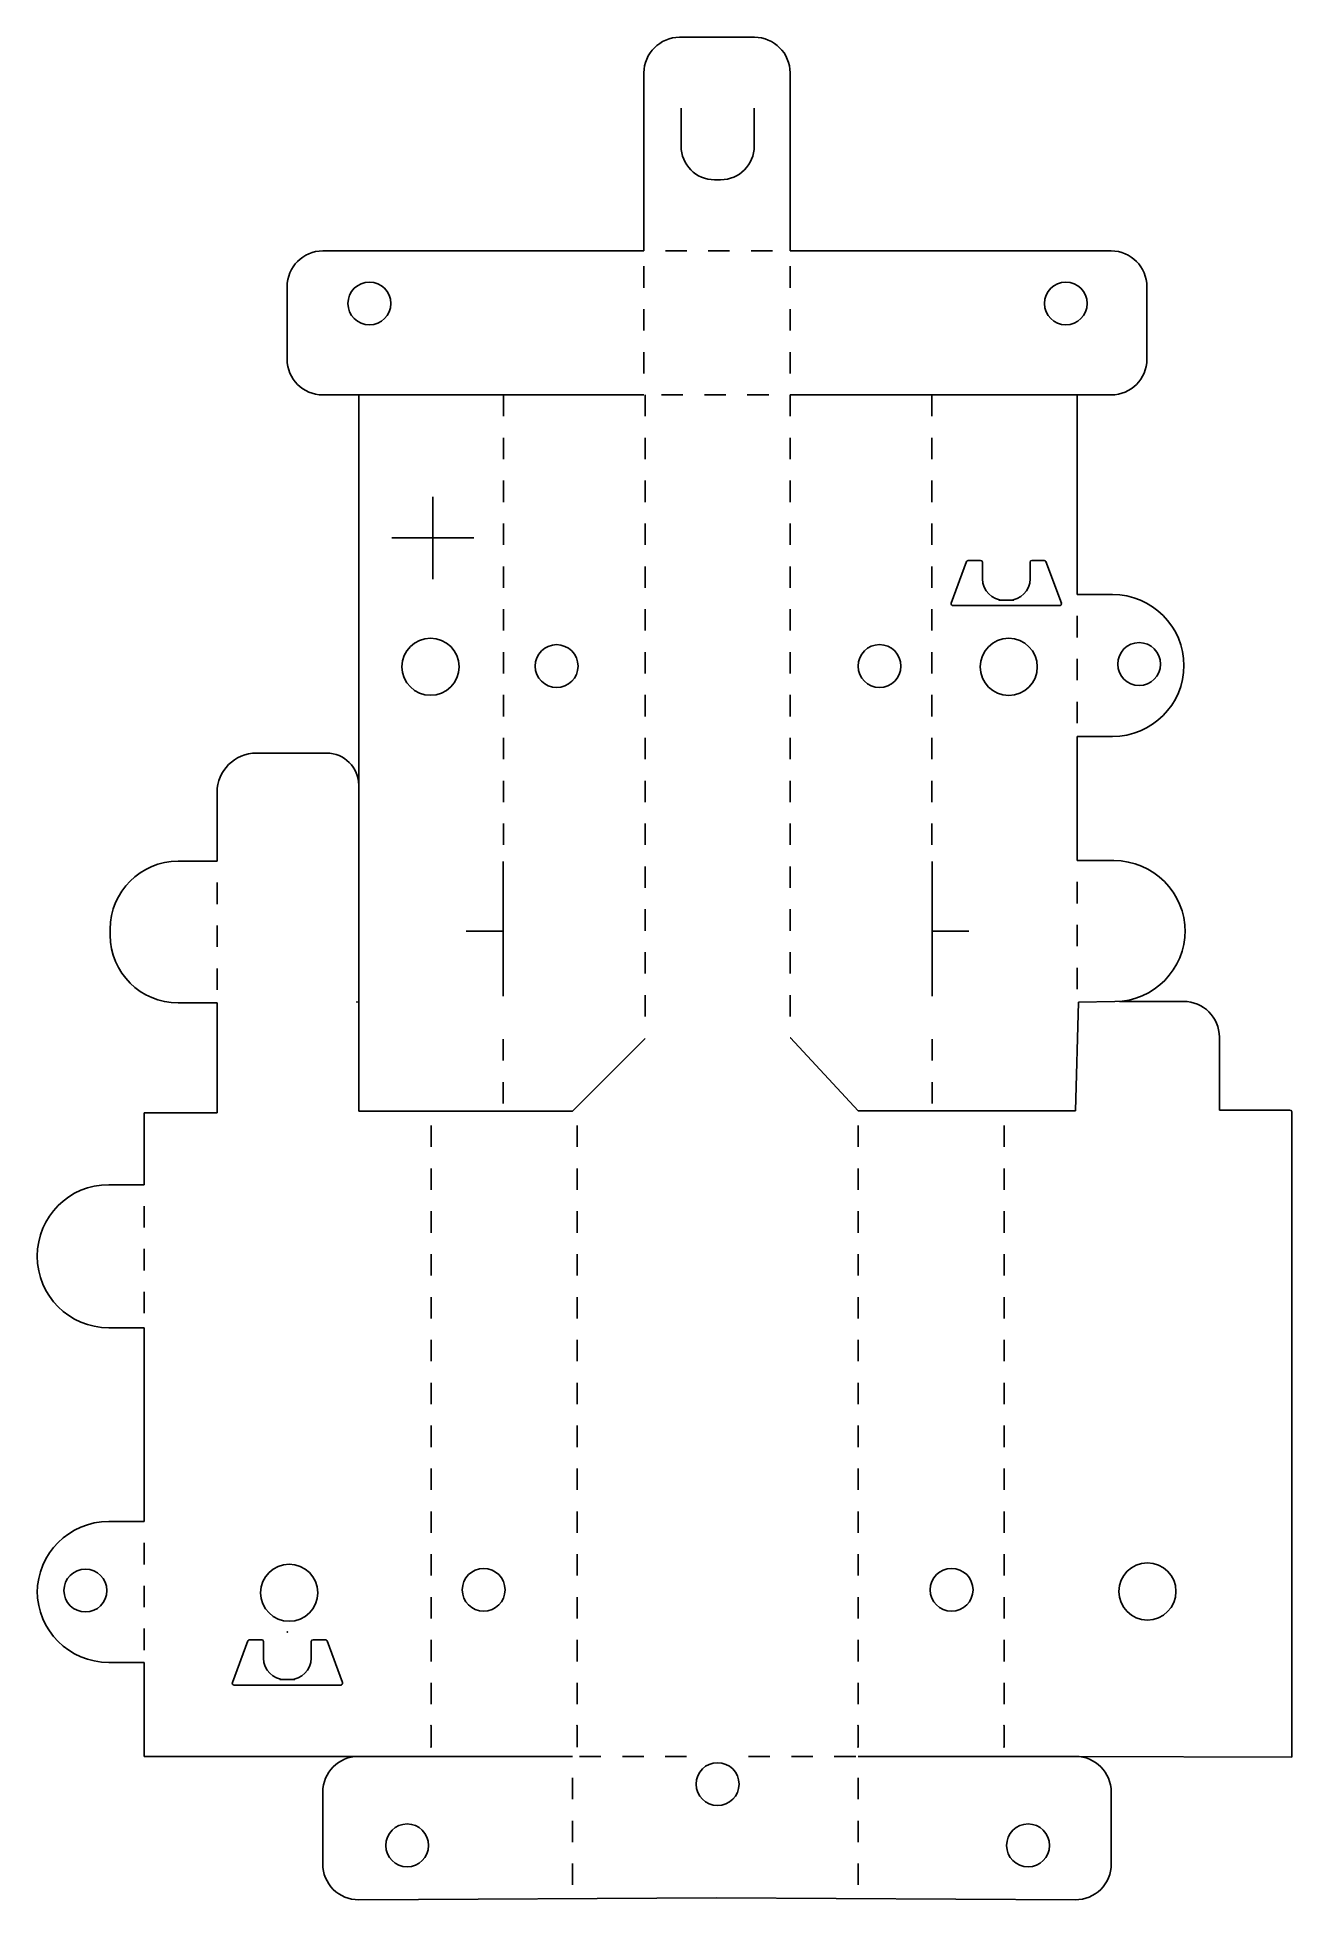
# Model space of a CAD drawing. Header units: millimetres. Extents: x -80 to 96, y -141 to 120.
import ezdxf

# ---------------------------------------------------------------- set-up
doc = ezdxf.new("R2010")
doc.units = ezdxf.units.MM
doc.layers.get('0').update_dxf_attribs({"linetype": 'CONTINUOUS'})

msp = doc.modelspace()

# ---------------------------------------------------------------- linework, layer by layer
for p, q in [((10.43, 119.55), (15.75, 119.55)), ((20.9, 119.55), (15.75, 119.55)), ((5.43, 89.64), (5.43, 114.55)), ((25.9, 89.64), (25.9, 114.55)), ((10.63, 109.64), (10.63, 104.3)), ((20.87, 109.64), (20.87, 104.3)), ((15.33, 99.6), (15.75, 99.6)), ((16.17, 99.6), (15.75, 99.6)), ((5.43, 89.64), (-39.53, 89.64)), ((8.43, 89.64), (11.43, 89.64)), ((14.43, 89.64), (17.43, 89.64)), ((20.43, 89.64), (23.43, 89.64)), ((25.9, 89.64), (70.86, 89.64)), ((5.43, 84.49), (5.43, 87.49)), ((25.9, 84.49), (25.9, 87.49)), ((-44.53, 84.64), (-44.53, 74.49)), ((75.86, 84.64), (75.86, 74.49)), ((5.43, 78.49), (5.43, 81.49)), ((25.9, 78.49), (25.9, 81.49)), ((5.43, 72.49), (5.43, 75.49)), ((25.9, 72.49), (25.9, 75.49)), ((-39.53, 69.49), (5.43, 69.49)), ((-34.51, 69.49), (-34.51, -30.78)), ((-14.24, 69.49), (-14.24, 66.49)), ((5.6, 69.49), (5.6, 66.49)), ((10.9, 69.49), (7.9, 69.49)), ((16.9, 69.49), (13.9, 69.49)), ((22.9, 69.49), (19.9, 69.49)), ((70.86, 69.49), (25.9, 69.49)), ((25.9, 69.49), (25.9, 66.49)), ((45.73, 69.49), (45.73, 66.49)), ((66.08, 69.49), (66.08, 41.55)), ((-14.24, 63.49), (-14.24, 60.49)), ((5.6, 63.49), (5.6, 60.49)), ((25.9, 63.49), (25.9, 60.49)), ((45.73, 63.49), (45.73, 60.49)), ((-14.24, 57.49), (-14.24, 54.49)), ((5.6, 57.49), (5.6, 54.49)), ((25.9, 57.49), (25.9, 54.49)), ((45.73, 57.49), (45.73, 54.49)), ((-24.12, 49.46), (-24.12, 55.21)), ((-14.24, 51.49), (-14.24, 48.49)), ((5.6, 51.49), (5.6, 48.49)), ((25.9, 51.49), (25.9, 48.49)), ((45.73, 51.49), (45.73, 48.49)), ((-29.87, 49.46), (-18.37, 49.46)), ((-24.12, 49.46), (-24.12, 43.71)), ((-14.24, 45.49), (-14.24, 42.49)), ((5.6, 45.49), (5.6, 42.49)), ((25.9, 45.49), (25.9, 42.49)), ((45.73, 45.49), (45.73, 42.49)), ((50.61, 46.17), (48.46, 40.32)), ((52.58, 46.33), (50.85, 46.33)), ((52.83, 46.08), (52.83, 43.75)), ((59.51, 46.08), (59.51, 43.75)), ((59.76, 46.33), (61.49, 46.33)), ((61.73, 46.17), (63.88, 40.32)), ((-14.24, 39.49), (-14.24, 36.49)), ((5.6, 39.49), (5.6, 36.49)), ((25.9, 39.49), (25.9, 36.49)), ((45.73, 39.49), (45.73, 36.49)), ((48.7, 39.99), (56.17, 39.99)), ((55.13, 40.75), (56.17, 40.75)), ((55.83, 40.75), (55.13, 40.75)), ((57.21, 40.75), (56.17, 40.75)), ((63.64, 39.99), (56.17, 39.99)), ((56.51, 40.75), (57.21, 40.75)), ((66.08, 41.55), (71.05, 41.55)), ((66.08, 38.55), (66.08, 35.55)), ((-14.24, 33.49), (-14.24, 30.49)), ((5.6, 33.49), (5.6, 30.49)), ((25.9, 33.49), (25.9, 30.49)), ((45.73, 33.49), (45.73, 30.49)), ((66.08, 32.55), (66.08, 29.55)), ((81.05, 31.55), (81.05, 31.67)), ((-14.24, 27.49), (-14.24, 24.49)), ((5.6, 27.49), (5.6, 24.49)), ((25.9, 27.49), (25.9, 24.49)), ((45.73, 27.49), (45.73, 24.49)), ((66.08, 26.55), (66.08, 23.55)), ((-14.24, 21.49), (-14.24, 18.49)), ((5.6, 21.49), (5.6, 18.49)), ((25.9, 21.49), (25.9, 18.49)), ((45.73, 21.49), (45.73, 18.49)), ((71.05, 21.67), (66.08, 21.67)), ((66.08, 21.67), (66.08, 4.31)), ((-39.01, 19.36), (-48.84, 19.36)), ((-54.34, 13.86), (-54.34, 4.22)), ((-34.51, 15.35), (-34.51, 14.86)), ((-14.24, 15.49), (-14.24, 12.49)), ((5.6, 15.49), (5.6, 12.49)), ((25.9, 15.49), (25.9, 12.49)), ((45.73, 15.49), (45.73, 12.49)), ((-14.24, 9.49), (-14.24, 6.49)), ((5.6, 9.49), (5.6, 6.49)), ((25.9, 9.49), (25.9, 6.49)), ((45.73, 9.49), (45.73, 6.49)), ((-54.34, 4.22), (-59.8, 4.22)), ((-14.28, 4.18), (-14.28, -14.69)), ((-14.28, 4.18), (-14.28, -14.69)), ((5.6, 3.49), (5.6, 0.49)), ((25.9, 3.49), (25.9, 0.49)), ((45.77, 4.18), (45.77, -14.69)), ((66.08, 4.31), (71.23, 4.31)), ((-54.34, 1.22), (-54.34, -1.78)), ((66.08, 1.31), (66.08, -1.69)), ((5.6, -2.51), (5.6, -5.51)), ((25.9, -2.51), (25.9, -5.51)), ((-54.34, -4.78), (-54.34, -7.78)), ((66.08, -4.69), (66.08, -7.69)), ((-69.3, -5.28), (-69.3, -6.12)), ((-14.28, -5.57), (-19.44, -5.57)), ((-14.28, -5.57), (-19.44, -5.57)), ((45.77, -5.57), (50.93, -5.57)), ((81.23, -5.69), (81.23, -5.44)), ((5.6, -8.51), (5.6, -11.51)), ((25.9, -8.51), (25.9, -11.51)), ((-54.34, -10.78), (-54.34, -13.78)), ((66.08, -10.69), (66.08, -13.69)), ((-59.8, -15.62), (-54.34, -15.62)), ((-54.34, -15.62), (-54.34, -31)), ((5.6, -14.51), (5.6, -17.51)), ((25.9, -14.51), (25.9, -17.51)), ((65.84, -30.71), (66.26, -15.51)), ((66.26, -15.51), (71.37, -15.44)), ((71.37, -15.44), (66.26, -15.51)), ((72.01, -15.41), (81.01, -15.41)), ((-14.28, -20.69), (-14.28, -23.69)), ((-4.58, -30.78), (5.6, -20.59)), ((25.9, -20.51), (25.94, -20.51)), ((35.41, -30.71), (25.94, -20.51)), ((45.77, -20.69), (45.77, -23.69)), ((86.01, -20.41), (86.01, -30.62)), ((-14.28, -26.69), (-14.28, -29.69)), ((45.77, -26.69), (45.77, -29.69)), ((-54.34, -31), (-64.54, -31)), ((-64.54, -31), (-64.54, -41.06)), ((-34.51, -30.78), (-4.58, -30.78)), ((65.84, -30.71), (35.41, -30.71)), ((86.01, -30.62), (95.89, -30.62)), ((96.14, -30.87), (96.14, -121.2)), ((-24.37, -32.78), (-24.37, -35.78)), ((-24.37, -32.78), (-24.37, -35.78)), ((-24.37, -32.78), (-24.37, -35.78)), ((-24.37, -32.78), (-24.37, -35.78)), ((-3.92, -32.78), (-3.92, -35.78)), ((-3.92, -32.78), (-3.92, -35.78)), ((35.41, -32.78), (35.41, -35.78)), ((35.41, -32.78), (35.41, -35.78)), ((55.87, -32.78), (55.87, -35.78)), ((55.87, -32.78), (55.87, -35.78)), ((55.87, -32.78), (55.87, -35.78)), ((55.87, -32.78), (55.87, -35.78)), ((-24.37, -38.78), (-24.37, -41.78)), ((-24.37, -38.78), (-24.37, -41.78)), ((-24.37, -38.78), (-24.37, -41.78)), ((-24.37, -38.78), (-24.37, -41.78)), ((-3.92, -38.78), (-3.92, -41.78)), ((-3.92, -38.78), (-3.92, -41.78)), ((35.41, -38.78), (35.41, -41.78)), ((35.41, -38.78), (35.41, -41.78)), ((55.87, -38.78), (55.87, -41.78)), ((55.87, -38.78), (55.87, -41.78)), ((55.87, -38.78), (55.87, -41.78)), ((55.87, -38.78), (55.87, -41.78)), ((-64.54, -41.06), (-69.52, -41.06)), ((-64.54, -44.06), (-64.54, -47.06)), ((-24.37, -44.78), (-24.37, -47.78)), ((-24.37, -44.78), (-24.37, -47.78)), ((-24.37, -44.78), (-24.37, -47.78)), ((-24.37, -44.78), (-24.37, -47.78)), ((-3.92, -44.78), (-3.92, -47.78)), ((-3.92, -44.78), (-3.92, -47.78)), ((35.41, -44.78), (35.41, -47.78)), ((35.41, -44.78), (35.41, -47.78)), ((55.87, -44.78), (55.87, -47.78)), ((55.87, -44.78), (55.87, -47.78)), ((55.87, -44.78), (55.87, -47.78)), ((55.87, -44.78), (55.87, -47.78)), ((-79.52, -51.06), (-79.52, -51.08)), ((-64.54, -50.06), (-64.54, -53.06)), ((-24.37, -50.78), (-24.37, -53.78)), ((-24.37, -50.78), (-24.37, -53.78)), ((-24.37, -50.78), (-24.37, -53.78)), ((-24.37, -50.78), (-24.37, -53.78)), ((-3.92, -50.78), (-3.92, -53.78)), ((-3.92, -50.78), (-3.92, -53.78)), ((35.41, -50.78), (35.41, -53.78)), ((35.41, -50.78), (35.41, -53.78)), ((55.87, -50.78), (55.87, -53.78)), ((55.87, -50.78), (55.87, -53.78)), ((55.87, -50.78), (55.87, -53.78)), ((55.87, -50.78), (55.87, -53.78)), ((-64.54, -56.06), (-64.54, -59.06)), ((-24.37, -56.78), (-24.37, -59.78)), ((-24.37, -56.78), (-24.37, -59.78)), ((-24.37, -56.78), (-24.37, -59.78)), ((-24.37, -56.78), (-24.37, -59.78)), ((-3.92, -56.78), (-3.92, -59.78)), ((-3.92, -56.78), (-3.92, -59.78)), ((35.41, -56.78), (35.41, -59.78)), ((35.41, -56.78), (35.41, -59.78)), ((55.87, -56.78), (55.87, -59.78)), ((55.87, -56.78), (55.87, -59.78)), ((55.87, -56.78), (55.87, -59.78)), ((55.87, -56.78), (55.87, -59.78)), ((-69.52, -61.08), (-64.54, -61.08)), ((-64.54, -61.08), (-64.54, -88.2)), ((-24.37, -62.78), (-24.37, -65.78)), ((-24.37, -62.78), (-24.37, -65.78)), ((-24.37, -62.78), (-24.37, -65.78)), ((-24.37, -62.78), (-24.37, -65.78)), ((-3.92, -62.78), (-3.92, -65.78)), ((-3.92, -62.78), (-3.92, -65.78)), ((35.41, -62.78), (35.41, -65.78)), ((35.41, -62.78), (35.41, -65.78)), ((55.87, -62.78), (55.87, -65.78)), ((55.87, -62.78), (55.87, -65.78)), ((55.87, -62.78), (55.87, -65.78)), ((55.87, -62.78), (55.87, -65.78)), ((-24.37, -68.78), (-24.37, -71.78)), ((-24.37, -68.78), (-24.37, -71.78)), ((-24.37, -68.78), (-24.37, -71.78)), ((-24.37, -68.78), (-24.37, -71.78)), ((-3.92, -68.78), (-3.92, -71.78)), ((-3.92, -68.78), (-3.92, -71.78)), ((35.41, -68.78), (35.41, -71.78)), ((35.41, -68.78), (35.41, -71.78)), ((55.87, -68.78), (55.87, -71.78)), ((55.87, -68.78), (55.87, -71.78)), ((55.87, -68.78), (55.87, -71.78)), ((55.87, -68.78), (55.87, -71.78)), ((-24.37, -74.78), (-24.37, -77.78)), ((-24.37, -74.78), (-24.37, -77.78)), ((-24.37, -74.78), (-24.37, -77.78)), ((-24.37, -74.78), (-24.37, -77.78)), ((-3.92, -74.78), (-3.92, -77.78)), ((-3.92, -74.78), (-3.92, -77.78)), ((35.41, -74.78), (35.41, -77.78)), ((35.41, -74.78), (35.41, -77.78)), ((55.87, -74.78), (55.87, -77.78)), ((55.87, -74.78), (55.87, -77.78)), ((55.87, -74.78), (55.87, -77.78)), ((55.87, -74.78), (55.87, -77.78)), ((-24.37, -80.78), (-24.37, -83.78)), ((-24.37, -80.78), (-24.37, -83.78)), ((-24.37, -80.78), (-24.37, -83.78)), ((-24.37, -80.78), (-24.37, -83.78)), ((-3.92, -80.78), (-3.92, -83.78)), ((-3.92, -80.78), (-3.92, -83.78)), ((35.41, -80.78), (35.41, -83.78)), ((35.41, -80.78), (35.41, -83.78)), ((55.87, -80.78), (55.87, -83.78)), ((55.87, -80.78), (55.87, -83.78)), ((55.87, -80.78), (55.87, -83.78)), ((55.87, -80.78), (55.87, -83.78)), ((-64.54, -88.2), (-69.52, -88.2)), ((-24.37, -86.78), (-24.37, -89.78)), ((-24.37, -86.78), (-24.37, -89.78)), ((-24.37, -86.78), (-24.37, -89.78)), ((-24.37, -86.78), (-24.37, -89.78)), ((-3.92, -86.78), (-3.92, -89.78)), ((-3.92, -86.78), (-3.92, -89.78)), ((35.41, -86.78), (35.41, -89.78)), ((35.41, -86.78), (35.41, -89.78)), ((55.87, -86.78), (55.87, -89.78)), ((55.87, -86.78), (55.87, -89.78)), ((55.87, -86.78), (55.87, -89.78)), ((55.87, -86.78), (55.87, -89.78)), ((-64.54, -91.2), (-64.54, -94.2)), ((-24.37, -92.78), (-24.37, -95.78)), ((-24.37, -92.78), (-24.37, -95.78)), ((-24.37, -92.78), (-24.37, -95.78)), ((-24.37, -92.78), (-24.37, -95.78)), ((-3.92, -92.78), (-3.92, -95.78)), ((-3.92, -92.78), (-3.92, -95.78)), ((35.41, -92.78), (35.41, -95.78)), ((35.41, -92.78), (35.41, -95.78)), ((55.87, -92.78), (55.87, -95.78)), ((55.87, -92.78), (55.87, -95.78)), ((55.87, -92.78), (55.87, -95.78)), ((55.87, -92.78), (55.87, -95.78)), ((-79.52, -98.2), (-79.52, -97.93)), ((-64.54, -97.2), (-64.54, -100.2)), ((-24.37, -98.78), (-24.37, -101.78)), ((-24.37, -98.78), (-24.37, -101.78)), ((-24.37, -98.78), (-24.37, -101.78)), ((-24.37, -98.78), (-24.37, -101.78)), ((-3.92, -98.78), (-3.92, -101.78)), ((-3.92, -98.78), (-3.92, -101.78)), ((35.41, -98.78), (35.41, -101.78)), ((35.41, -98.78), (35.41, -101.78)), ((55.87, -98.78), (55.87, -101.78)), ((55.87, -98.78), (55.87, -101.78)), ((55.87, -98.78), (55.87, -101.78)), ((55.87, -98.78), (55.87, -101.78)), ((-64.54, -103.2), (-64.54, -106.2)), ((-50.05, -104.91), (-52.2, -110.76)), ((-48.09, -104.75), (-49.81, -104.75)), ((-47.84, -105), (-47.84, -107.33)), ((-41.15, -105), (-41.15, -107.33)), ((-40.9, -104.75), (-39.17, -104.75)), ((-38.93, -104.91), (-36.78, -110.76)), ((-24.37, -104.78), (-24.37, -107.78)), ((-24.37, -104.78), (-24.37, -107.78)), ((-24.37, -104.78), (-24.37, -107.78)), ((-24.37, -104.78), (-24.37, -107.78)), ((-3.92, -104.78), (-3.92, -107.78)), ((-3.92, -104.78), (-3.92, -107.78)), ((35.41, -104.78), (35.41, -107.78)), ((35.41, -104.78), (35.41, -107.78)), ((55.87, -104.78), (55.87, -107.78)), ((55.87, -104.78), (55.87, -107.78)), ((55.87, -104.78), (55.87, -107.78)), ((55.87, -104.78), (55.87, -107.78)), ((-69.52, -107.93), (-64.54, -107.93)), ((-64.54, -107.93), (-64.54, -121.08)), ((-51.96, -111.09), (-44.49, -111.09)), ((-45.53, -110.33), (-44.49, -110.33)), ((-44.84, -110.33), (-45.53, -110.33)), ((-43.45, -110.33), (-44.49, -110.33)), ((-37.02, -111.09), (-44.49, -111.09)), ((-44.15, -110.33), (-43.45, -110.33)), ((-24.37, -110.78), (-24.37, -113.78)), ((-24.37, -110.78), (-24.37, -113.78)), ((-24.37, -110.78), (-24.37, -113.78)), ((-24.37, -110.78), (-24.37, -113.78)), ((-3.92, -110.78), (-3.92, -113.78)), ((-3.92, -110.78), (-3.92, -113.78)), ((35.41, -110.78), (35.41, -113.78)), ((35.41, -110.78), (35.41, -113.78)), ((55.87, -110.78), (55.87, -113.78)), ((55.87, -110.78), (55.87, -113.78)), ((55.87, -110.78), (55.87, -113.78)), ((55.87, -110.78), (55.87, -113.78)), ((-24.37, -116.78), (-24.37, -119.78)), ((-24.37, -116.78), (-24.37, -119.78)), ((-24.37, -116.78), (-24.37, -119.78)), ((-3.92, -116.78), (-3.92, -119.78)), ((35.41, -116.78), (35.41, -119.78)), ((55.87, -116.78), (55.87, -119.78)), ((55.87, -116.78), (55.87, -119.78)), ((55.87, -116.78), (55.87, -119.78)), ((-34.54, -121.08), (-64.54, -121.08)), ((-34.54, -121.08), (-24.37, -121.08)), ((-24.37, -121.08), (-4.58, -121.08)), ((-0.59, -121.08), (-3.59, -121.08)), ((5.41, -121.08), (2.41, -121.08)), ((11.41, -121.08), (8.41, -121.08)), ((20.08, -121.08), (23.08, -121.08)), ((26.08, -121.08), (29.08, -121.08)), ((32.08, -121.08), (35.08, -121.08)), ((55.7, -121.08), (35.41, -121.08)), ((65.87, -121.08), (55.7, -121.08)), ((96.14, -121.2), (65.87, -121.08)), ((-4.58, -124.08), (-4.58, -127.08)), ((35.41, -124.08), (35.41, -127.08)), ((-39.54, -126.08), (-39.54, -136.15)), ((70.87, -126.08), (70.87, -136.15)), ((-4.58, -130.08), (-4.58, -133.08)), ((35.41, -130.08), (35.41, -133.08)), ((-4.58, -136.08), (-4.58, -139.08)), ((35.41, -136.08), (35.41, -139.08)), ((15.58, -140.88), (-34.51, -141.15)), ((15.58, -140.88), (65.84, -141.15))]:
    msp.add_line(p, q)
for centre, radius in [((-33.01, 82.29), 3), ((64.51, 82.29), 3), ((-24.45, 31.44), 4), ((-6.79, 31.53), 3), ((38.42, 31.54), 3), ((56.51, 31.42), 4), ((74.77, 31.82), 3), ((-72.78, -97.87), 3), ((-44.24, -98.17), 4), ((-17.01, -97.76), 3), ((48.51, -97.76), 3), ((75.93, -97.99), 4), ((15.75, -124.96), 3), ((15.75, -124.96), 3), ((-27.72, -133.54), 3), ((59.22, -133.54), 3)]:
    msp.add_circle(centre, radius)
for centre, radius, start, end in [((10.43, 114.55), 5, 90, 180), ((20.9, 114.55), 5, 0, 90), ((15.33, 104.3), 4.7, 180, 270), ((16.17, 104.3), 4.7, -90, 0), ((-39.53, 84.64), 5, 90, 180), ((70.86, 84.64), 5, 0, 90), ((-39.53, 74.49), 5, 180, 270), ((70.86, 74.49), 5, -90, 0), ((50.85, 46.08), 0.25, 90, 159.808), ((52.58, 46.08), 0.25, 0, 90), ((59.76, 46.08), 0.25, 90, 180), ((61.49, 46.08), 0.25, 20.192, 90), ((55.83, 43.75), 3, 180, 270), ((56.51, 43.75), 3, -90, 0), ((48.7, 40.24), 0.25, 159.808, 270), ((63.64, 40.24), 0.25, -90, 20.192), ((71.05, 31.55), 10, 0, 90), ((71.05, 31.67), 10, -90, 0), ((-48.84, 13.86), 5.5, 90, 180), ((-39.01, 14.86), 4.5, 0, 90), ((-59.8, -5.28), 9.5, 90, 180), ((71.23, -5.69), 10, 0, 90), ((-59.8, -6.12), 9.5, 180, 270), ((71.23, -5.44), 10, -89.1896, 0), ((81.01, -20.41), 5, 0, 90), ((95.89, -30.87), 0.25, 0, 90), ((-69.52, -51.06), 10, 90, 180), ((-69.52, -51.08), 10, 180, 270), ((-69.52, -98.2), 10, 90, 180), ((-69.52, -97.93), 10, 180, 270), ((-49.81, -105), 0.25, 90, 159.808), ((-48.09, -105), 0.25, 0, 90), ((-40.9, -105), 0.25, 90, 180), ((-39.17, -105), 0.25, 20.192, 90), ((-44.84, -107.33), 3, 180, 270), ((-44.15, -107.33), 3, -90, 0), ((-51.96, -110.84), 0.25, 159.808, 270), ((-37.02, -110.84), 0.25, -90, 20.192), ((-34.54, -126.08), 5, 90, 180), ((65.87, -126.08), 5, 0, 90), ((-34.54, -136.15), 5, 180, 270.3091), ((65.87, -136.15), 5, -90.3091, 0)]:
    msp.add_arc(centre, radius, start, end)
for p in [(-34.76, -15.51), (-44.49, -103.67), (-24.37, -116.78), (-3.92, -116.78), (35.41, -116.78), (55.87, -116.78), (-24.37, -119.78), (35.41, -119.78), (55.87, -119.78)]:
    msp.add_point(p)

doc.saveas('drawing.dxf')
